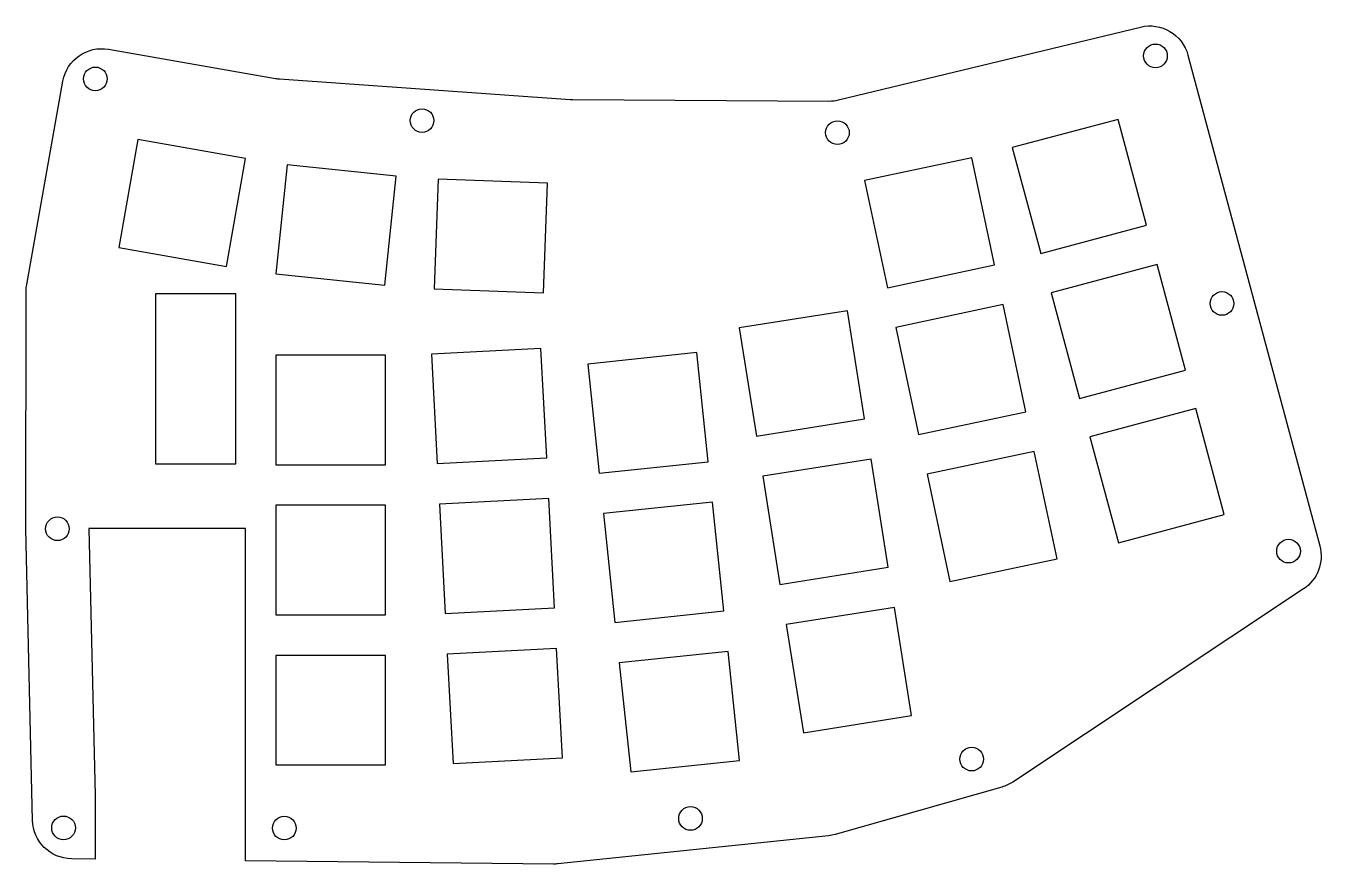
# Model space of a CAD drawing. Header units: millimetres. Extents: x -117 to 48, y -209 to -102.
import ezdxf

# ---------------------------------------------------------------- set-up
doc = ezdxf.new("R2010")
doc.units = ezdxf.units.MM
doc.layers.get('0').update_dxf_attribs({"linetype": 'CONTINUOUS'})

msp = doc.modelspace()

# ---------------------------------------------------------------- linework, layer by layer
msp.add_lwpolyline([(-49.06, -208.8, -0.028582), (-49.63, -208.83), (-88.69, -208.4), (-88.69, -166.25), (-107.74, -166.25), (-108.55, -166.24), (-107.77, -200.11), (-107.77, -208.19), (-110.76, -208.16, -0.404365), (-115.7, -203.28), (-116.55, -166.33), (-116.52, -136.18, -0.043817), (-116.44, -135.31), (-111.85, -109.5, -0.413275), (-106.07, -105.46), (-84.88, -109.16, 0.025484), (-84.37, -109.22), (-47.48, -111.84, 0.016376), (-47.15, -111.85), (-14.66, -112.03, 0.060665), (-13.46, -111.89), (24.87, -102.64, -0.406753), (30.88, -106.2), (47.6, -168.46, -0.322246), (45.54, -173.93), (8.66, -198.42, -0.077382), (7.27, -199.06), (-13.88, -205.08, -0.04353), (-14.73, -205.24)], format="xyb", close=True)
for points in [[(25.63, -127.77), (22.03, -114.35), (8.6, -117.94), (12.2, -131.37)], [(-104.77, -130.59), (-91.08, -133), (-88.67, -119.31), (-102.36, -116.9)], [(-7.25, -135.71), (6.35, -132.82), (3.46, -119.22), (-10.14, -122.11)], [(-71.03, -135.39), (-69.58, -121.57), (-83.4, -120.11), (-84.86, -133.94)], [(-50.86, -136.34), (-50.37, -122.45), (-64.26, -121.96), (-64.75, -135.85)], [(17.13, -149.77), (30.56, -146.17), (26.96, -132.75), (13.53, -136.34)], [(-89.93, -158.07), (-89.93, -136.48), (-100.09, -136.48), (-100.09, -158.07)], [(-3.29, -154.34), (10.31, -151.45), (7.42, -137.86), (-6.18, -140.75)], [(-26.04, -140.81), (-23.87, -154.53), (-10.14, -152.36), (-12.31, -138.63)], [(-84.84, -144.26), (-84.84, -158.16), (-70.94, -158.16), (-70.94, -144.26)], [(-51.2, -143.42), (-65.08, -144.15), (-64.36, -158.03), (-50.47, -157.3)], [(-45.26, -145.41), (-43.8, -159.23), (-29.98, -157.78), (-31.43, -143.95)], [(31.88, -151.04), (18.45, -154.63), (22.05, -168.06), (35.48, -164.46)], [(-9.33, -157.45), (-23.06, -159.62), (-20.89, -173.35), (-7.16, -171.18)], [(11.38, -156.49), (-2.22, -159.38), (0.67, -172.98), (14.27, -170.09)], [(-63.36, -177.05), (-49.48, -176.32), (-50.2, -162.44), (-64.09, -163.17)], [(-84.84, -163.31), (-84.84, -177.21), (-70.94, -177.21), (-70.94, -163.31)], [(-41.81, -178.18), (-27.99, -176.72), (-29.44, -162.9), (-43.27, -164.35)], [(-20.08, -178.44), (-17.91, -192.16), (-4.18, -189.99), (-6.35, -176.26)], [(-70.94, -196.26), (-70.94, -182.36), (-84.84, -182.36), (-84.84, -196.26)], [(-49.21, -181.47), (-63.09, -182.19), (-62.36, -196.07), (-48.48, -195.35)], [(-27.45, -181.84), (-41.28, -183.3), (-39.82, -197.12), (-26, -195.67)]]:
    msp.add_lwpolyline(points, close=True)
for centre in [(26.76, -106.3), (-107.74, -109.22), (-66.29, -114.51), (-13.59, -116.04), (35.2, -137.71), (-112.55, -166.29), (43.64, -169.13), (3.44, -195.51), (-32.23, -203.04), (-111.77, -204.24), (-83.76, -204.26)]:
    msp.add_circle(centre, 1.5)

doc.saveas('drawing.dxf')
